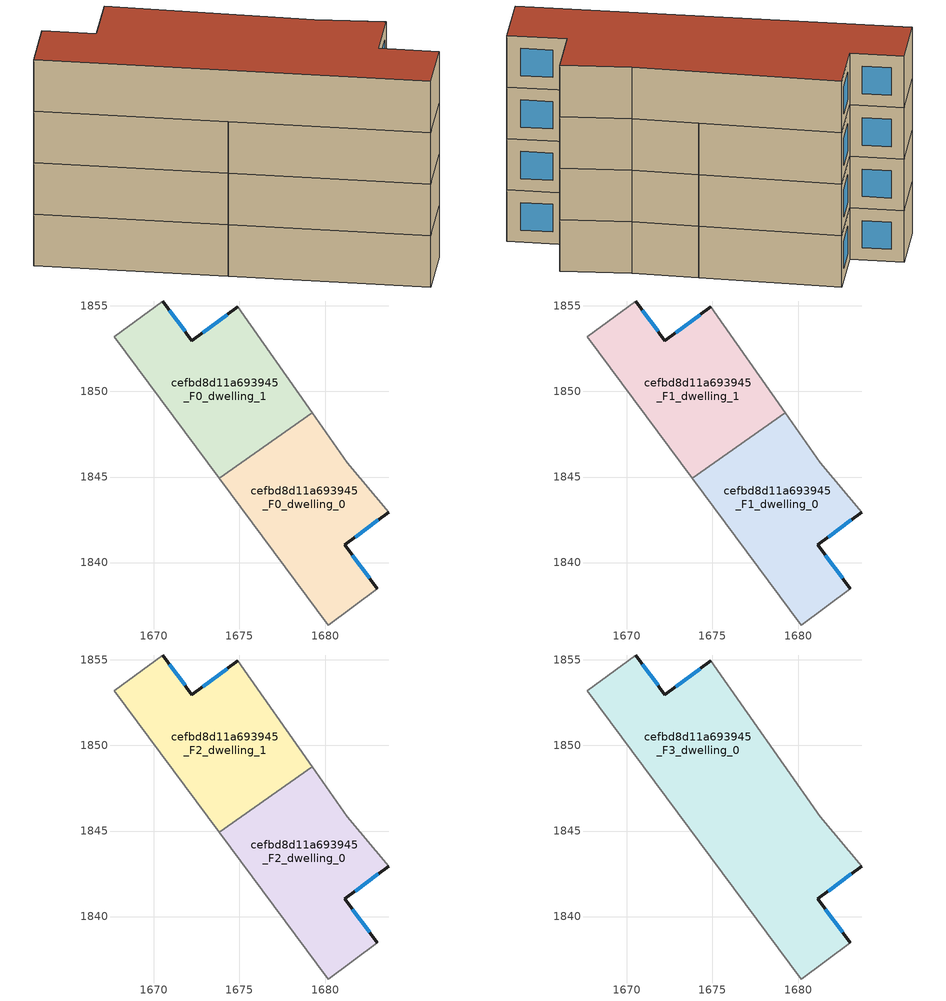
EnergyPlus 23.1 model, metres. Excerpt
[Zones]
cefbd8d11a693945_F0_dwelling_0
 floor ground (EU_floor_Construction): 1681.3,1845.84 1683.72,1842.94 1681.15,1841.03 1683.06,1838.47 1680.19,1836.35 1673.81,1844.94 1679.25,1848.77 z0
 wall outside (EU_wall_Construction): 1683.06,1838.47 1681.15,1841.03 1683.72,1842.94 z0:3
 wall adiabatic (EU_wall_Construction): 1673.81,1844.94 1680.19,1836.35 1683.06,1838.47 / 1683.72,1842.94 1681.3,1845.84 1679.25,1848.77 z0:3
 wall to cefbd8d11a693945_F0_dwelling_1 (EU_wall_Construction): 1679.25,1848.77 1673.81,1844.94 z0:3
 window (EU_Window_Construction): 1681.75,1841.48 1683.12,1842.49 / 1682.61,1839.07 1681.6,1840.43 z0.7:2.3
cefbd8d11a693945_F0_dwelling_1
 floor ground (EU_floor_Construction): 1674.91,1854.96 1679.25,1848.77 1673.81,1844.94 1667.68,1853.2 1670.5,1855.29 1672.22,1852.97 z0
 wall outside (EU_wall_Construction): 1674.91,1854.96 1672.22,1852.97 1670.5,1855.29 z0:3
 wall adiabatic (EU_wall_Construction): 1670.5,1855.29 1667.68,1853.2 1673.81,1844.94 / 1679.25,1848.77 1674.91,1854.96 z0:3
 window (EU_Window_Construction): 1671.82,1853.52 1670.91,1854.74 / 1674.28,1854.49 1672.85,1853.44 z0.7:2.3
cefbd8d11a693945_F1_dwelling_0
 floor to cefbd8d11a693945_F0_dwelling_0 (EU_floor_Construction): 1681.3,1845.84 1683.72,1842.94 1681.15,1841.03 1683.06,1838.47 1680.19,1836.35 1673.81,1844.94 1679.25,1848.77 z3
 wall outside (EU_wall_Construction): 1683.06,1838.47 1681.15,1841.03 1683.72,1842.94 z3:6
 wall adiabatic (EU_wall_Construction): 1673.81,1844.94 1680.19,1836.35 1683.06,1838.47 / 1683.72,1842.94 1681.3,1845.84 1679.25,1848.77 z3:6
 wall to cefbd8d11a693945_F1_dwelling_1 (EU_wall_Construction): 1679.25,1848.77 1673.81,1844.94 z3:6
 window (EU_Window_Construction): 1681.75,1841.48 1683.12,1842.49 / 1682.61,1839.07 1681.6,1840.43 z3.7:5.3
cefbd8d11a693945_F1_dwelling_1
 floor to cefbd8d11a693945_F0_dwelling_1 (EU_floor_Construction): 1674.91,1854.96 1679.25,1848.77 1673.81,1844.94 1667.68,1853.2 1670.5,1855.29 1672.22,1852.97 z3
 wall outside (EU_wall_Construction): 1674.91,1854.96 1672.22,1852.97 1670.5,1855.29 z3:6
 wall adiabatic (EU_wall_Construction): 1670.5,1855.29 1667.68,1853.2 1673.81,1844.94 / 1679.25,1848.77 1674.91,1854.96 z3:6
 window (EU_Window_Construction): 1671.82,1853.52 1670.91,1854.74 / 1674.28,1854.49 1672.85,1853.44 z3.7:5.3
cefbd8d11a693945_F2_dwelling_0
 floor to cefbd8d11a693945_F1_dwelling_0 (EU_floor_Construction): 1681.3,1845.84 1683.72,1842.94 1681.15,1841.03 1683.06,1838.47 1680.19,1836.35 1673.81,1844.94 1679.25,1848.77 z6
 wall outside (EU_wall_Construction): 1683.06,1838.47 1681.15,1841.03 1683.72,1842.94 z6:9
 wall adiabatic (EU_wall_Construction): 1673.81,1844.94 1680.19,1836.35 1683.06,1838.47 / 1683.72,1842.94 1681.3,1845.84 1679.25,1848.77 z6:9
 wall to cefbd8d11a693945_F2_dwelling_1 (EU_wall_Construction): 1679.25,1848.77 1673.81,1844.94 z6:9
 window (EU_Window_Construction): 1681.75,1841.48 1683.12,1842.49 / 1682.61,1839.07 1681.6,1840.43 z6.7:8.3
cefbd8d11a693945_F2_dwelling_1
 floor to cefbd8d11a693945_F1_dwelling_1 (EU_floor_Construction): 1674.91,1854.96 1679.25,1848.77 1673.81,1844.94 1667.68,1853.2 1670.5,1855.29 1672.22,1852.97 z6
 wall outside (EU_wall_Construction): 1674.91,1854.96 1672.22,1852.97 1670.5,1855.29 z6:9
 wall adiabatic (EU_wall_Construction): 1670.5,1855.29 1667.68,1853.2 1673.81,1844.94 / 1679.25,1848.77 1674.91,1854.96 z6:9
 window (EU_Window_Construction): 1671.82,1853.52 1670.91,1854.74 / 1674.28,1854.49 1672.85,1853.44 z6.7:8.3
cefbd8d11a693945_F3_dwelling_0
 floor to cefbd8d11a693945_F2_dwelling_0 (EU_floor_Construction): 1681.3,1845.84 1683.72,1842.94 1681.15,1841.03 1683.06,1838.47 1680.19,1836.35 1673.81,1844.94 1679.25,1848.77 z9
 floor to cefbd8d11a693945_F2_dwelling_1 (EU_floor_Construction): 1674.91,1854.96 1679.25,1848.77 1673.81,1844.94 1667.68,1853.2 1670.5,1855.29 1672.22,1852.97 z9
 wall outside (EU_wall_Construction): 1683.06,1838.47 1681.15,1841.03 1683.72,1842.94 / 1674.91,1854.96 1672.22,1852.97 1670.5,1855.29 z9:12
 wall adiabatic (EU_wall_Construction): 1683.72,1842.94 1681.3,1845.84 1674.91,1854.96 / 1670.5,1855.29 1667.68,1853.2 1680.19,1836.35 1683.06,1838.47 z9:12
 window (EU_Window_Construction): 1681.75,1841.48 1683.12,1842.49 / 1682.61,1839.07 1681.6,1840.43 / 1671.82,1853.52 1670.91,1854.74 / 1674.28,1854.49 1672.85,1853.44 z9.7:11.3
 roof outside (EU_roof_Construction): 1683.06,1838.47 1681.15,1841.03 1683.72,1842.94 1681.3,1845.84 1674.91,1854.96 1672.22,1852.97 1670.5,1855.29 1667.68,1853.2 1680.19,1836.35 z12
shading: 1667.73,1853.23 1680.19,1836.35 z0:12
[Building]
EU S2 Campaign: North Axis=0; Terrain=City; Solar Distribution=FullExterior
[Site:Location]
Budapest.Ferenc.Liszt.Intl.AP: Latitude=47.437; Longitude=19.256; Time Zone=1; Elevation=185
[SizingPeriod:WeatherFileDays]
AnnualSizingPeriod: Begin Month=1; Begin Day of Month=1; End Month=12; End Day of Month=31; Day of Week for Start Day=Monday; Use Weather File Daylight Saving Period=No; Use Weather File Rain and Snow Indicators=No
[MATERIAL]
EU_InternalMass_Material: Roughness=MediumRough; Thickness=0.1; Conductivity=1; Density=1800; Specific Heat=900; Thermal Absorptance=0.9; Solar Absorptance=0.7; Visible Absorptance=0.7
[MATERIAL:NOMASS] Roughness=MediumRough; Thermal Absorptance=0.9; Solar Absorptance=0.7; Visible Absorptance=0.7
Name | Thermal Resistance
EU_wall_NoMass | 0.832559
EU_roof_NoMass | 1.39638
EU_floor_NoMass | 0.872794
[WINDOWMATERIAL:SIMPLEGLAZINGSYSTEM]
EU_Window_SimpleGlazing: UFactor=2.79869; Solar Heat Gain Coefficient=0.75; Visible Transmittance=0.75
[CONSTRUCTION]
EU_wall_Construction: EU_wall_NoMass
EU_roof_Construction: EU_roof_NoMass
EU_floor_Construction: EU_floor_NoMass
EU_Window_Construction: EU_Window_SimpleGlazing
EU_InternalMass_Construction: EU_InternalMass_Material
[ZONE] Type=1; Multiplier=1; Ceiling Height=autocalculate; Floor Area=autocalculate; Part of Total Floor Area=Yes
Name | Volume
cefbd8d11a693945_F0_dwelling_0; cefbd8d11a693945_F1_dwelling_0; cefbd8d11a693945_F2_dwelling_0 | 181.818
cefbd8d11a693945_F3_dwelling_0 | 363.634
cefbd8d11a693945_F0_dwelling_1 | 181.826
cefbd8d11a693945_F1_dwelling_1; cefbd8d11a693945_F2_dwelling_1 | 181.824
[INTERNALMASS] Construction=EU_InternalMass_Construction
Name | Zone or ZoneList | Surface Area
cefbd8d11a693945_F0_dwelling_0_EU_InternalMass | cefbd8d11a693945_F0_dwelling_0 | 60.6059
cefbd8d11a693945_F0_dwelling_1_EU_InternalMass | cefbd8d11a693945_F0_dwelling_1 | 60.6084
cefbd8d11a693945_F1_dwelling_0_EU_InternalMass | cefbd8d11a693945_F1_dwelling_0 | 60.6059
cefbd8d11a693945_F1_dwelling_1_EU_InternalMass | cefbd8d11a693945_F1_dwelling_1 | 60.6084
cefbd8d11a693945_F2_dwelling_0_EU_InternalMass | cefbd8d11a693945_F2_dwelling_0 | 60.6059
cefbd8d11a693945_F2_dwelling_1_EU_InternalMass | cefbd8d11a693945_F2_dwelling_1 | 60.6084
cefbd8d11a693945_F3_dwelling_0_EU_InternalMass | cefbd8d11a693945_F3_dwelling_0 | 121.211
[OTHEREQUIPMENT] Fuel Type=Electricity; Design Level Calculation Method=Watts/Area; Power per Zone Floor Area=1; Fraction Latent=0; Fraction Radiant=0; Fraction Lost=0; Carbon Dioxide Generation Rate=0; EndUse Subcategory=EU_Step8_InternalGains
Name | Zone or ZoneList or Space or SpaceList | Schedule
EU_Step8_InternalGain_cefbd8d11a693945_F0_dwelling_0_f000 | cefbd8d11a693945_F0_dwelling_0 | EU_Step8_GainSchedule_cefbd8d11a693945_F0_dwelling_0_f000
EU_Step8_InternalGain_cefbd8d11a693945_F0_dwelling_1_f000 | cefbd8d11a693945_F0_dwelling_1 | EU_Step8_GainSchedule_cefbd8d11a693945_F0_dwelling_1_f000
EU_Step8_InternalGain_cefbd8d11a693945_F1_dwelling_0_f000 | cefbd8d11a693945_F1_dwelling_0 | EU_Step8_GainSchedule_cefbd8d11a693945_F1_dwelling_0_f000
EU_Step8_InternalGain_cefbd8d11a693945_F1_dwelling_1_f000 | cefbd8d11a693945_F1_dwelling_1 | EU_Step8_GainSchedule_cefbd8d11a693945_F1_dwelling_1_f000
EU_Step8_InternalGain_cefbd8d11a693945_F2_dwelling_0_f000 | cefbd8d11a693945_F2_dwelling_0 | EU_Step8_GainSchedule_cefbd8d11a693945_F2_dwelling_0_f000
EU_Step8_InternalGain_cefbd8d11a693945_F2_dwelling_1_f000 | cefbd8d11a693945_F2_dwelling_1 | EU_Step8_GainSchedule_cefbd8d11a693945_F2_dwelling_1_f000
EU_Step8_InternalGain_cefbd8d11a693945_F3_dwelling_0_f000 | cefbd8d11a693945_F3_dwelling_0 | EU_Step8_GainSchedule_cefbd8d11a693945_F3_dwelling_0_f000
[ZONEVENTILATION:DESIGNFLOWRATE] Schedule=EU_AlwaysOn; Design Flow Rate Calculation Method=AirChanges/Hour; Air Changes per Hour=0.475469; Ventilation Type=Natural; Fan Pressure Rise=0; Fan Total Efficiency=1; Constant Term Coefficient=1; Temperature Term Coefficient=0; Velocity Term Coefficient=0; Velocity Squared Term Coefficient=0; Minimum Indoor Temperature=-100; Maximum Indoor Temperature=100; Delta Temperature=-100; Minimum Outdoor Temperature=-100; Maximum Outdoor Temperature=100; Maximum Wind Speed=40
Name | Zone or ZoneList or Space or SpaceList
EU_ConstantAir_cefbd8d11a693945_F0_dwelling_0 | cefbd8d11a693945_F0_dwelling_0
EU_ConstantAir_cefbd8d11a693945_F0_dwelling_1 | cefbd8d11a693945_F0_dwelling_1
EU_ConstantAir_cefbd8d11a693945_F1_dwelling_0 | cefbd8d11a693945_F1_dwelling_0
EU_ConstantAir_cefbd8d11a693945_F1_dwelling_1 | cefbd8d11a693945_F1_dwelling_1
EU_ConstantAir_cefbd8d11a693945_F2_dwelling_0 | cefbd8d11a693945_F2_dwelling_0
EU_ConstantAir_cefbd8d11a693945_F2_dwelling_1 | cefbd8d11a693945_F2_dwelling_1
EU_ConstantAir_cefbd8d11a693945_F3_dwelling_0 | cefbd8d11a693945_F3_dwelling_0
[HVACTEMPLATE:THERMOSTAT] Constant Heating Setpoint=20; Constant Cooling Setpoint=50
EU_HeatOnly_cefbd8d11a693945_F0_dwelling_0; EU_HeatOnly_cefbd8d11a693945_F0_dwelling_1; EU_HeatOnly_cefbd8d11a693945_F1_dwelling_0; EU_HeatOnly_cefbd8d11a693945_F1_dwelling_1; EU_HeatOnly_cefbd8d11a693945_F2_dwelling_0; EU_HeatOnly_cefbd8d11a693945_F2_dwelling_1; EU_HeatOnly_cefbd8d11a693945_F3_dwelling_0
[HVACTEMPLATE:ZONE:IDEALLOADSAIRSYSTEM] System Availability Schedule=EU_AlwaysOn; Maximum Heating Supply Air Temperature=50; Minimum Cooling Supply Air Temperature=13; Maximum Heating Supply Air Humidity Ratio=0.0156; Minimum Cooling Supply Air Humidity Ratio=0.0077; Heating Limit=NoLimit; Cooling Limit=NoLimit; Heating Availability Schedule=EU_AlwaysOn; Cooling Availability Schedule=EU_CoolingOff; Dehumidification Control Type=ConstantSensibleHeatRatio; Cooling Sensible Heat Ratio=0.7; Dehumidification Setpoint=60; Humidification Control Type=None; Humidification Setpoint=30; Outdoor Air Method=None; Outdoor Air Flow Rate per Person=0.00944; Outdoor Air Flow Rate per Zone Floor Area=0; Outdoor Air Flow Rate per Zone=0; Demand Controlled Ventilation Type=None; Outdoor Air Economizer Type=NoEconomizer; Heat Recovery Type=None; Sensible Heat Recovery Effectiveness=0.7; Latent Heat Recovery Effectiveness=0.65
Name | Template Thermostat
cefbd8d11a693945_F0_dwelling_0 | EU_HeatOnly_cefbd8d11a693945_F0_dwelling_0
cefbd8d11a693945_F0_dwelling_1 | EU_HeatOnly_cefbd8d11a693945_F0_dwelling_1
cefbd8d11a693945_F1_dwelling_0 | EU_HeatOnly_cefbd8d11a693945_F1_dwelling_0
cefbd8d11a693945_F1_dwelling_1 | EU_HeatOnly_cefbd8d11a693945_F1_dwelling_1
cefbd8d11a693945_F2_dwelling_0 | EU_HeatOnly_cefbd8d11a693945_F2_dwelling_0
cefbd8d11a693945_F2_dwelling_1 | EU_HeatOnly_cefbd8d11a693945_F2_dwelling_1
cefbd8d11a693945_F3_dwelling_0 | EU_HeatOnly_cefbd8d11a693945_F3_dwelling_0
[SIZING:ZONE] Zone Cooling Design Supply Air Temperature Input Method=SupplyAirTemperature; Zone Cooling Design Supply Air Temperature=13; Zone Heating Design Supply Air Temperature Input Method=SupplyAirTemperature; Zone Heating Design Supply Air Temperature=50; Zone Cooling Design Supply Air Humidity Ratio=0.008; Zone Heating Design Supply Air Humidity Ratio=0.008; Cooling Design Air Flow Method=DesignDay; Cooling Design Air Flow Rate=0; Cooling Minimum Air Flow per Zone Floor Area=0.000762; Cooling Minimum Air Flow=0; Cooling Minimum Air Flow Fraction=0.2; Heating Design Air Flow Method=DesignDay; Heating Design Air Flow Rate=0; Heating Maximum Air Flow per Zone Floor Area=0.002032; Heating Maximum Air Flow=0.141576; Heating Maximum Air Flow Fraction=0.3; Account for Dedicated Outdoor Air System=No; Dedicated Outdoor Air System Control Strategy=NeutralSupplyAir; Dedicated Outdoor Air Low Setpoint Temperature for Design=autosize; Dedicated Outdoor Air High Setpoint Temperature for Design=autosize; Zone Load Sizing Method=Sensible Load Only No Latent Load; Zone Latent Cooling Design Supply Air Humidity Ratio Input Method=HumidityRatioDifference; Zone Cooling Design Supply Air Humidity Ratio Difference=0.005; Zone Latent Heating Design Supply Air Humidity Ratio Input Method=HumidityRatioDifference; Zone Humidification Design Supply Air Humidity Ratio Difference=0.005
cefbd8d11a693945_F0_dwelling_0; cefbd8d11a693945_F0_dwelling_1; cefbd8d11a693945_F1_dwelling_0; cefbd8d11a693945_F1_dwelling_1; cefbd8d11a693945_F2_dwelling_0; cefbd8d11a693945_F2_dwelling_1; cefbd8d11a693945_F3_dwelling_0
[SCHEDULE:CONSTANT]
Name | Hourly Value
EU_AlwaysOn | 1
EU_CoolingOff | 0
[SCHEDULE:FILE] Column Number=1; Rows to Skip at Top=0; Number of Hours of Data=8760; Column Separator=Comma; Interpolate to Timestep=No; Minutes per Item=60; Adjust Schedule for Daylight Savings=Yes
Name | File
EU_Step8_GainSchedule_cefbd8d11a693945_F0_dwelling_0_f000 | ../../schedules/cefbd8d11a693945/cefbd8d11a693945_F0_dwelling_0_f000_gain.csv
EU_Step8_GainSchedule_cefbd8d11a693945_F0_dwelling_1_f000 | ../../schedules/cefbd8d11a693945/cefbd8d11a693945_F0_dwelling_1_f000_gain.csv
EU_Step8_GainSchedule_cefbd8d11a693945_F1_dwelling_0_f000 | ../../schedules/cefbd8d11a693945/cefbd8d11a693945_F1_dwelling_0_f000_gain.csv
EU_Step8_GainSchedule_cefbd8d11a693945_F1_dwelling_1_f000 | ../../schedules/cefbd8d11a693945/cefbd8d11a693945_F1_dwelling_1_f000_gain.csv
EU_Step8_GainSchedule_cefbd8d11a693945_F2_dwelling_0_f000 | ../../schedules/cefbd8d11a693945/cefbd8d11a693945_F2_dwelling_0_f000_gain.csv
EU_Step8_GainSchedule_cefbd8d11a693945_F2_dwelling_1_f000 | ../../schedules/cefbd8d11a693945/cefbd8d11a693945_F2_dwelling_1_f000_gain.csv
EU_Step8_GainSchedule_cefbd8d11a693945_F3_dwelling_0_f000 | ../../schedules/cefbd8d11a693945/cefbd8d11a693945_F3_dwelling_0_f000_gain.csv
